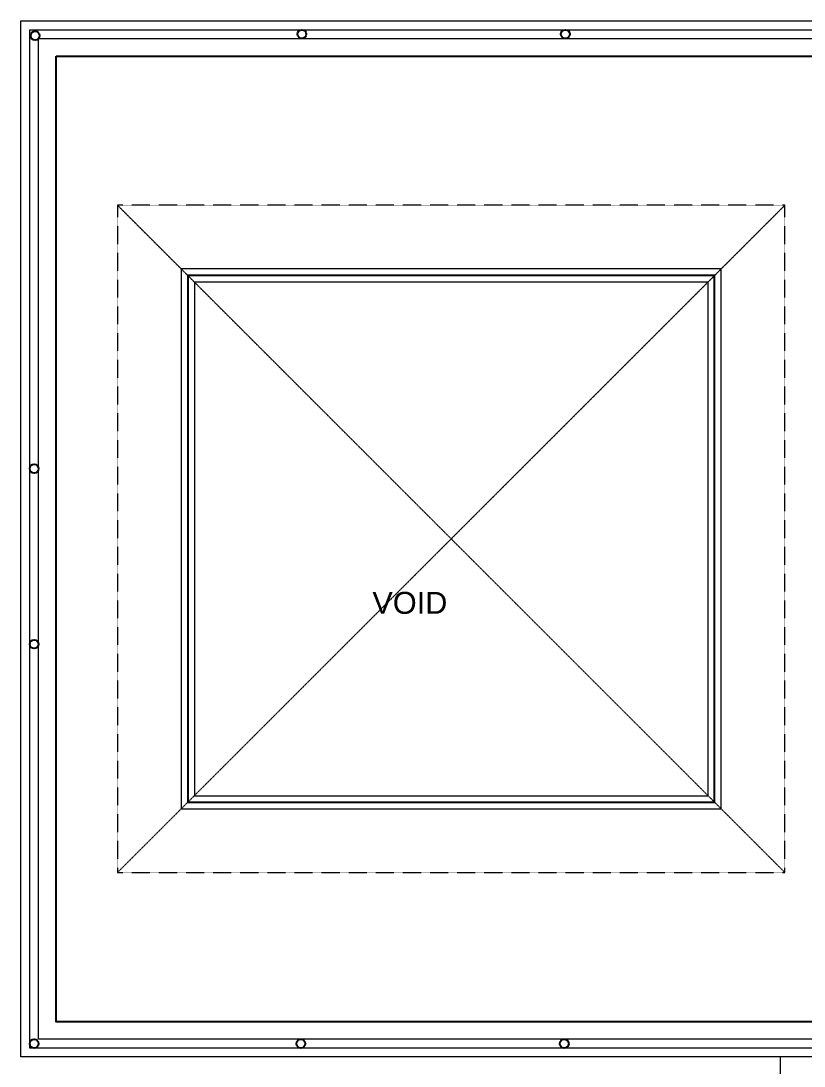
# Model space of a CAD drawing. Header units: millimetres. Extents: x -11 to 37583, y -101 to 28664.
# Drawn here: x 11412 to 13196, y 19505 to 21886 of the extents above; entities that cross this region are included whole.
import ezdxf

# ---------------------------------------------------------------- set-up
doc = ezdxf.new("R2010")
doc.units = ezdxf.units.MM
doc.linetypes.add('HIDDEN', pattern=[0.375, 0.25, -0.125])
doc.layers.add('as', color=1, linetype='Continuous', plot=False)
for name, color, linetype, lineweight in [('atap', 7, 'Continuous', 20), ('dinding', 5, 'Continuous', 15), ('lan', 7, 'Continuous', 15), ('not', 7, 'Continuous', 20), ('SANITAIR', 4, 'Continuous', 5)]:
    doc.layers.add(name, color=color, linetype=linetype, lineweight=lineweight)
doc.styles.get("Standard").update_dxf_attribs({"font": 'arial.ttf'})

msp = doc.modelspace()

# ---------------------------------------------------------------- linework, layer by layer
msp.add_lwpolyline([(11492.2, 21805.9), (13292.2, 21805.9), (13292.2, 19605.9), (11492.2, 19605.9)], close=True)
for centre in [(11444.5, 21852.3), (12052.2, 21855.9), (12652.2, 21855.9), (11442.2, 20865.9), (11442.2, 20465.9), (11442.2, 19555.9), (12049.8, 19555.9), (12649.8, 19555.9)]:
    msp.add_circle(centre, 10)
at = {"layer": 'as'}
msp.add_lwpolyline([(11792.2, 21305.9), (11792.2, 20105.9), (12992.2, 20105.9), (12992.2, 21305.9)], close=True, dxfattribs=at)
at = {"layer": 'atap', "linetype": 'HIDDEN', "ltscale": 2}
for points in [[(11632.2, 19945.9), (13152.2, 21465.9)], [(11632.2, 21465.9), (13152.2, 19945.9)]]:
    msp.add_lwpolyline(points, dxfattribs=at)
msp.add_lwpolyline([(11632.2, 21465.9), (11632.2, 19945.9), (13152.2, 19945.9), (13152.2, 21465.9)], close=True, dxfattribs=at)
at = {"layer": 'dinding'}
for p, q in [((11412.2, 19525.9), (11412.2, 21885.9)), ((11412.2, 21885.9), (13297.2, 21885.9)), ((11432.2, 19545.9), (11432.2, 21865.9)), ((11432.2, 21865.9), (13277.2, 21865.9)), ((13297.2, 19525.9), (11412.2, 19525.9)), ((13277.2, 19545.9), (11432.2, 19545.9))]:
    msp.add_line(p, q, dxfattribs=at)
for points in [[(11777.2, 21320.9), (11777.2, 20090.9), (13007.2, 20090.9), (13007.2, 21320.9)], [(11807.2, 21290.9), (11807.2, 20120.9), (12977.2, 20120.9), (12977.2, 21290.9)]]:
    msp.add_lwpolyline(points, close=True, dxfattribs=at)
at = {"layer": 'lan'}
msp.add_line((13142.2, 19045.9), (13142.2, 19525.9), dxfattribs=at)
at = {"layer": 'SANITAIR'}
msp.add_lwpolyline([(13292.2, 19565.9), (11452.2, 19565.9), (11452.2, 21845.9), (13292.2, 21845.9)], dxfattribs=at)

# ---------------------------------------------------------------- texts
at = {"layer": 'not', "insert": (12295.6, 20585.2), "char_height": 50, "attachment_point": 1}
msp.add_mtext_dynamic_manual_height_columns('\\pi-82.908;VOID', width=0.931, gutter_width=12.5, heights=[0], dxfattribs=at)

doc.saveas('drawing.dxf')
